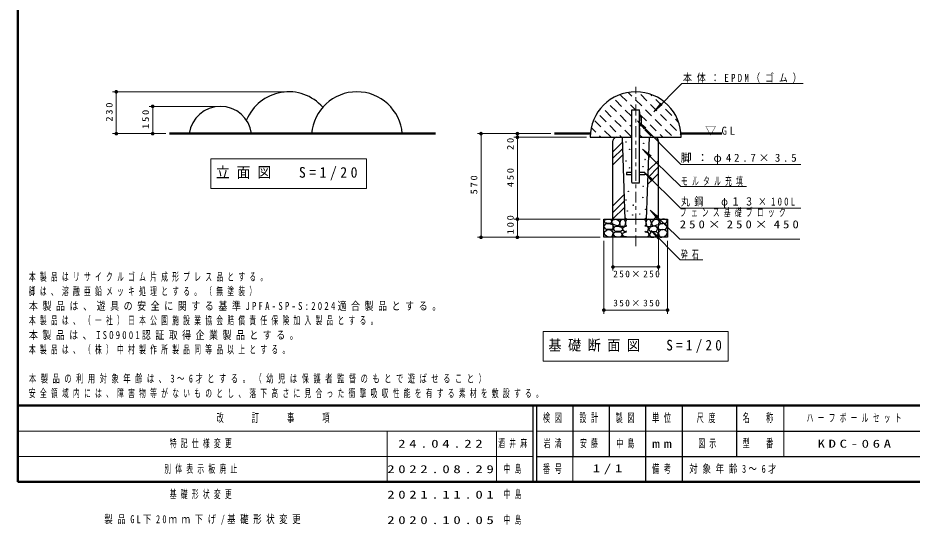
# Model space of a CAD drawing. Units: millimetres on the paper, scale 1:20. Extents: x 1295 to 1680, y -12 to 267.
# Drawn here: x 1295 to 1540.7, y -11.9 to 127.6 of the extents above; entities that cross this region are included whole.
import ezdxf

# ---------------------------------------------------------------- set-up
doc = ezdxf.new("R2010")
doc.units = ezdxf.units.MM
doc.linetypes.add('USER1', pattern=[4.5, 2.5, -2])
doc.linetypes.add('USER2', pattern=[6, 3, -1, 1, -1])
doc.layers.add('LY_1', color=7, linetype='Continuous', lineweight=13)
doc.styles.add('ＭＳ ゴシック', font='')
doc.styles.get('ＭＳ ゴシック').set_extended_font_data('MS Gothic')

# ---------------------------------------------------------------- blocks, each defined once
blk = doc.blocks.new('filled_dot')
at = {"color": 0, "linetype": 'Continuous', "lineweight": -2, "const_width": 1.25}
blk.add_lwpolyline([(-0.625, 0, 1), (0.625, 0, 1)], format="xyb", close=True, dxfattribs=at)

msp = doc.modelspace()

# ---------------------------------------------------------------- linework, layer by layer
at = {"layer": 'LY_1', "lineweight": 50}
for p, q in [((1295, 267), (1295, 0)), ((1336.7, 95.746), (1409.776, 95.746)), ((1442.43, 95.746), (1452.316, 95.746)), ((1477.236, 95.746), (1488.462, 95.746)), ((1295, 21), (1680, 21)), ((1295, 0), (1680, 0))]:
    msp.add_line(p, q, dxfattribs=at)
at = {"layer": 'LY_1', "linetype": 'USER2'}
msp.add_line((1464.776, 64.776), (1464.776, 108.65), dxfattribs=at)
at = {"layer": 'LY_1'}
for p, q in [((1477.437, 109.536), (1469.751, 101.774)), ((1477.437, 109.536), (1510.771, 109.536)), ((1368.414, 107.246), (1321.039, 107.246)), ((1322.039, 95.746), (1322.039, 107.246)), ((1462.297, 104.652), (1460.6, 106.349)), ((1463.711, 106.066), (1462.704, 107.073)), ((1467.841, 104.765), (1466.143, 106.462)), ((1469.255, 106.179), (1468.881, 106.553)), ((1349.664, 103.246), (1331.039, 103.246)), ((1332.039, 95.746), (1332.039, 103.246)), ((1459.468, 101.823), (1457.771, 103.52)), ((1460.883, 103.238), (1459.186, 104.935)), ((1464.702, 102.246), (1463.315, 103.634)), ((1466.426, 103.351), (1464.729, 105.048)), ((1470.556, 102.05), (1468.859, 103.747)), ((1469.751, 101.774), (1471.668, 104.082)), ((1469.751, 101.774), (1472.04, 103.714)), ((1471.97, 103.464), (1470.273, 105.161)), ((1458.054, 100.409), (1456.357, 102.106)), ((1462.184, 99.108), (1460.487, 100.805)), ((1463.598, 100.522), (1461.901, 102.219)), ((1467.727, 99.221), (1466.03, 100.918)), ((1469.142, 100.635), (1467.445, 102.332)), ((1473.271, 99.334), (1471.574, 101.031)), ((1474.685, 100.749), (1472.988, 102.446)), ((1455.226, 97.581), (1453.529, 99.278)), ((1456.64, 98.995), (1454.943, 100.692)), ((1460.769, 97.694), (1459.072, 99.391)), ((1465.283, 99.258), (1467.2, 96.95)), ((1465.283, 99.258), (1467.572, 97.319)), ((1477.154, 87.275), (1465.283, 99.258)), ((1471.857, 97.92), (1470.16, 99.617)), ((1475.986, 96.619), (1474.289, 98.316)), ((1476.583, 98.851), (1475.704, 99.73)), ((1453.812, 96.167), (1452.564, 97.414)), ((1457.941, 94.865), (1456.244, 96.562)), ((1459.355, 96.28), (1457.658, 97.977)), ((1463.485, 94.979), (1461.788, 96.676)), ((1463.709, 97.583), (1463.202, 98.09)), ((1466.313, 97.807), (1465.946, 98.174)), ((1469.028, 95.092), (1467.331, 96.789)), ((1470.443, 96.506), (1468.746, 98.203)), ((1474.572, 95.205), (1472.875, 96.902)), ((1335.7, 95.746), (1321.039, 95.746)), ((1335.7, 95.746), (1331.039, 95.746)), ((1441.43, 95.746), (1421.276, 95.746)), ((1422.276, 67.246), (1422.276, 95.746)), ((1451.276, 94.746), (1431.276, 94.746)), ((1435.776, 94.746), (1431.776, 94.746)), ((1432.276, 91.163), (1432.276, 95.746)), ((1432.276, 72.246), (1432.276, 94.746)), ((1452.397, 94.752), (1452.277, 94.873)), ((1455.232, 94.746), (1454.83, 95.148)), ((1460.889, 94.746), (1460.373, 95.261)), ((1466.545, 94.746), (1465.946, 95.346)), ((1472.202, 94.746), (1471.461, 95.488)), ((1477.262, 95.344), (1477.005, 95.601)), ((1458.526, 90.784), (1461.073, 93.331)), ((1458.526, 88.988), (1461.131, 91.593)), ((1466.672, 91.519), (1468.62, 89.238)), ((1466.672, 91.519), (1468.986, 89.611)), ((1477.179, 81.19), (1466.672, 91.519)), ((1348.014, 88.813), (1348.014, 80.68)), ((1390.814, 88.813), (1348.014, 88.813)), ((1390.814, 80.68), (1390.814, 88.813)), ((1458.526, 87.192), (1461.189, 89.854)), ((1468.158, 83.714), (1471.026, 86.582)), ((1468.22, 85.572), (1471.026, 88.378)), ((1477.154, 87.275), (1510.154, 87.275)), ((1467.316, 85.01), (1469.244, 82.711)), ((1467.316, 85.01), (1469.614, 83.081)), ((1477.091, 75.232), (1467.316, 85.01)), ((1468.097, 81.856), (1471.026, 84.786)), ((1477.179, 81.19), (1495.231, 81.19)), ((1348.014, 80.68), (1390.814, 80.68)), ((1458.526, 75.878), (1461.553, 78.905)), ((1458.526, 74.082), (1461.611, 77.167)), ((1458.526, 72.286), (1461.669, 75.428)), ((1468.733, 74.721), (1470.691, 72.449)), ((1468.733, 74.721), (1471.056, 72.823)), ((1476.896, 66.769), (1468.733, 74.721)), ((1477.091, 75.232), (1510.193, 75.232)), ((1455.026, 72.246), (1431.276, 72.246)), ((1432.276, 67.246), (1432.276, 72.246)), ((1469.801, 72.246), (1471.026, 73.472)), ((1458.526, 71.246), (1458.526, 58.099)), ((1469.005, 69.141), (1470.925, 66.836)), ((1469.005, 69.141), (1471.296, 67.205)), ((1477.029, 61.062), (1469.005, 69.141)), ((1471.026, 71.246), (1471.026, 58.099)), ((1455.026, 67.246), (1421.276, 67.246)), ((1476.896, 66.769), (1509.896, 66.769)), ((1456.026, 66.246), (1456.026, 46.246)), ((1473.526, 66.246), (1473.526, 46.246)), ((1471.026, 59.099), (1458.526, 59.099)), ((1477.029, 61.062), (1483.233, 61.062)), ((1473.526, 47.246), (1456.026, 47.246)), ((1439.376, 41.313), (1439.376, 33.18)), ((1490.176, 41.313), (1439.376, 41.313)), ((1490.176, 33.18), (1490.176, 41.313)), ((1439.376, 33.18), (1490.176, 33.18)), ((1505.5, 21), (1505.5, 7)), ((1295, 14), (1436.5, 14)), ((1396.5, 14), (1396.5, 0)), ((1426.5, 14), (1426.5, 0)), ((1437.5, 14), (1492.5, 14)), ((1295, 7), (1436.5, 7)), ((1447.5, 7), (1447.5, 0))]:
    msp.add_line(p, q, dxfattribs=at)
at = {"layer": 'LY_1', "linetype": 'USER1'}
for p, q in [((1463.606, 94.746), (1463.606, 102.246)), ((1465.946, 94.746), (1465.946, 102.246))]:
    msp.add_line(p, q, dxfattribs=at)
at = {"layer": 'LY_1', "lineweight": 25}
for p, q in [((1463.709, 102.246), (1465.844, 102.246)), ((1463.709, 82.269), (1463.709, 102.246)), ((1465.844, 82.269), (1465.844, 102.246)), ((1465.844, 100.446), (1466.344, 100.446)), ((1466.344, 98.246), (1466.344, 100.446)), ((1465.844, 98.246), (1466.344, 98.246)), ((1452.276, 94.746), (1463.709, 94.746)), ((1458.526, 72.246), (1458.526, 93.746)), ((1461.026, 94.746), (1461.778, 72.147)), ((1465.844, 94.746), (1477.276, 94.746)), ((1467.776, 72.246), (1468.526, 94.746)), ((1471.026, 72.246), (1471.026, 93.746)), ((1462.276, 85.071), (1462.276, 84.421)), ((1463.709, 85.071), (1462.276, 85.071)), ((1463.709, 84.421), (1462.276, 84.421)), ((1467.276, 85.071), (1465.844, 85.071)), ((1467.276, 84.421), (1465.844, 84.421)), ((1467.276, 85.071), (1467.276, 84.421)), ((1463.709, 82.246), (1465.844, 82.246)), ((1456.026, 72.246), (1473.526, 72.246)), ((1456.026, 67.246), (1456.026, 72.246)), ((1473.526, 72.246), (1473.526, 67.246)), ((1473.526, 67.246), (1456.026, 67.246)), ((1436.5, 21), (1436.5, 0)), ((1437.5, 21), (1437.5, 0)), ((1447.5, 21), (1447.5, 7)), ((1457.5, 21), (1457.5, 7)), ((1467.5, 21), (1467.5, 0)), ((1477.5, 21), (1477.5, 7)), ((1492.5, 21), (1492.5, 7)), ((1492.5, 14), (1610, 14)), ((1437.5, 7), (1680, 7)), ((1477.5, 7), (1477.5, 0))]:
    msp.add_line(p, q, dxfattribs=at)
for points in [[(1457.293, 71.072), (1456.376, 71.245), (1456.042, 71.84), (1456.822, 72.199), (1457.429, 72.236), (1458.136, 72.038), (1458.148, 71.381), (1457.776, 71.059)], [(1459.585, 70.415), (1458.99, 70.65), (1458.334, 70.799), (1458.235, 71.592), (1458.582, 72.013), (1459.3, 72.211), (1460.006, 71.914), (1460.428, 71.319), (1460.328, 70.675), (1459.907, 70.378)], [(1461.716, 70.291), (1461.258, 70.242), (1460.601, 70.217), (1460.452, 71.134), (1460.7, 71.964), (1461.258, 72.236), (1461.704, 72.05), (1461.989, 71.295), (1461.828, 70.539)], [(1467.836, 70.291), (1468.295, 70.242), (1468.951, 70.217), (1469.1, 71.134), (1468.852, 71.964), (1468.295, 72.236), (1467.849, 72.05), (1467.564, 71.295), (1467.725, 70.539)], [(1469.967, 70.415), (1470.562, 70.65), (1471.219, 70.799), (1471.318, 71.592), (1470.971, 72.013), (1470.252, 72.211), (1469.546, 71.914), (1469.125, 71.319), (1469.224, 70.675), (1469.645, 70.378)], [(1472.259, 71.072), (1473.176, 71.245), (1473.511, 71.84), (1472.73, 72.199), (1472.123, 72.236), (1471.417, 72.038), (1471.405, 71.381), (1471.776, 71.059)], [(1457.293, 69.399), (1456.525, 69.511), (1456.005, 70.229), (1456.599, 70.911), (1457.491, 71.034), (1458.371, 70.749), (1458.78, 69.944), (1458.197, 69.424)], [(1457.553, 67.28), (1456.847, 67.503), (1456.29, 67.9), (1456.066, 68.68), (1456.723, 69.213), (1457.348, 69.359), (1457.937, 69.25), (1458.482, 68.693), (1458.396, 67.776), (1458.074, 67.33)], [(1459.759, 68.804), (1459.077, 68.928), (1458.681, 69.709), (1459.164, 70.254), (1459.907, 70.328), (1460.836, 70.043), (1461.208, 69.275), (1460.7, 68.866)], [(1469.794, 68.804), (1470.475, 68.928), (1470.872, 69.709), (1470.389, 70.254), (1469.645, 70.328), (1468.716, 70.043), (1468.344, 69.275), (1468.852, 68.866)], [(1472.259, 69.399), (1473.028, 69.511), (1473.548, 70.229), (1472.953, 70.911), (1472.061, 71.034), (1471.182, 70.749), (1470.773, 69.944), (1471.355, 69.424)], [(1471.999, 67.28), (1472.705, 67.503), (1473.263, 67.9), (1473.486, 68.68), (1472.829, 69.213), (1472.205, 69.359), (1471.615, 69.25), (1471.07, 68.693), (1471.157, 67.776), (1471.479, 67.33)], [(1459.796, 67.268), (1459.015, 67.429), (1458.544, 68.184), (1459.102, 68.717), (1459.969, 68.767), (1460.651, 68.68), (1461.072, 67.949), (1460.576, 67.33)], [(1469.757, 67.268), (1470.537, 67.429), (1471.008, 68.184), (1470.451, 68.717), (1469.583, 68.767), (1468.902, 68.68), (1468.481, 67.949), (1468.976, 67.33)]]:
    msp.add_lwpolyline(points, close=True, dxfattribs=at)
for points in [[(1462.261, 72.075), (1462.001, 71.505), (1461.951, 70.849), (1462.075, 70.465), (1462.236, 70.403)], [(1467.291, 72.075), (1467.551, 71.505), (1467.601, 70.849), (1467.477, 70.465), (1467.316, 70.403)], [(1462.249, 68.941), (1461.865, 68.705), (1461.307, 69.102), (1461.27, 69.808), (1461.654, 70.242), (1462.274, 70.279)], [(1467.304, 68.941), (1467.688, 68.705), (1468.245, 69.102), (1468.282, 69.808), (1467.898, 70.242), (1467.279, 70.279)], [(1462.249, 67.38), (1461.567, 67.404), (1461.072, 67.875), (1461.295, 68.495), (1461.914, 68.705), (1462.249, 68.742)], [(1467.304, 67.38), (1467.985, 67.404), (1468.481, 67.875), (1468.258, 68.495), (1467.638, 68.705), (1467.304, 68.742)]]:
    msp.add_lwpolyline(points, dxfattribs=at)
for centre in [(1462.096, 93.435), (1463.092, 91.442), (1466.961, 93.083), (1467.371, 88.629), (1462.096, 88.218), (1463.033, 86.343), (1466.785, 86.636), (1466.83, 81.233), (1462.739, 79.9), (1462.096, 77.492), (1466.726, 78.195), (1462.447, 74.503), (1464.088, 76.085), (1465.906, 73.682), (1467.488, 74.913), (1462.009, 72.461), (1463.971, 73.389), (1467.544, 72.461)]:
    msp.add_circle(centre, 0.05, dxfattribs=at)
for centre, radius, start, end in [((1369.414, 94.746), 12.5, 41.40962, 157.61313), ((1388.164, 94.746), 12.5, 4.58857, 175.41143), ((1464.776, 94.746), 12.5, 0, 180), ((1350.664, 94.621), 8.625, 7.49472, 172.50528), ((1459.526, 93.746), 1, 90, 180), ((1470.026, 93.746), 1, 0, 90)]:
    msp.add_arc(centre, radius, start, end, dxfattribs=at)

# ---------------------------------------------------------------- block references
at = {"layer": 'LY_1', "xscale": 0.4, "yscale": 0.4}
for p, rotation in [((1322.039, 107.246), 270), ((1332.039, 103.246), 270), ((1322.039, 95.746), 90), ((1332.039, 95.746), 90), ((1422.276, 95.746), 270), ((1432.276, 95.746), 270), ((1432.276, 94.746), 90), ((1432.276, 94.746), 270), ((1432.276, 72.246), 270), ((1432.276, 72.246), 90), ((1422.276, 67.246), 90), ((1432.276, 67.246), 90), ((1471.026, 59.099), 180), ((1473.526, 47.246), 180)]:
    msp.add_blockref('filled_dot', p, dxfattribs=dict(at, rotation=rotation))
for p in [(1458.526, 59.099), (1456.026, 47.246)]:
    msp.add_blockref('filled_dot', p, dxfattribs=at)

# ---------------------------------------------------------------- texts
at = {"layer": 'LY_1', "style": 'ＭＳ ゴシック'}
for s, insert, char_height, attachment_point in [('\\T1.54;\\W0.8;本体：EPDM（ゴム）', (1477.771, 109.686), 2.199, 7), ('\\T1.5;▽GL', (1483.875, 95.246), 2.199, 7), ('\\T1.5;脚：φ42.7×3.5', (1477.154, 87.425), 2.199, 7), ('\\T1.5;\\W0.95;立面図\u3000S=1/20', (1349.414, 84.746), 2.933, 4), ('\\T1.64;\\W0.6;モルタル充填', (1477.231, 81.34), 2.199, 7), ('\\T1.5;\\W0.8;丸鋼\u3000φ１３×100L', (1477.193, 75.382), 2.199, 7), ('\\T1.64;\\W0.6;フェンス基礎ブロック', (1476.896, 75.219), 2.199, 1), ('\\T1.5;\\W1.15;250×250×450', (1476.896, 71.919), 2.199, 1), ('\\T1.64;\\W0.6;砕石', (1477.233, 61.212), 2.199, 7), ('\\T1.64;\\W0.6;本製品はリサイクルゴム片成形プレス品とする。', (1298.027, 55.028), 2.199, 7), ('\\T1.32;250×250', (1465.201, 58.099), 1.833, 2), ('\\T1.64;\\W0.6;脚は、溶融亜鉛メッキ処理とする。（無塗装）', (1298.027, 51.028), 2.199, 7), ('\\T1.51;\\W0.8;本製品は、遊具の安全に関する基準JPFA-SP-S:2024適合製品とする。', (1298.027, 47.028), 2.199, 7), ('\\T1.32;350×350', (1465.201, 48.246), 1.833, 8), ('\\T1.64;\\W0.6;本製品は、（一社）日本公園施設業協会賠償責任保険加入製品とする。', (1298.027, 43.028), 2.199, 7), ('\\T1.5;\\W0.8;本製品は、ISO9001認証取得企業製品とする。', (1298.027, 39.028), 2.199, 7), ('\\T1.5;\\W0.9;基礎断面図\u3000S=1/20', (1440.776, 37.246), 2.933, 4), ('\\T1.64;\\W0.6;本製品は、（株）中村製作所製品同等品以上とする。', (1298.027, 35.028), 2.199, 7), ('\\T1.62;\\W0.65;本製品の利用対象年齢は、3～6才とする。（幼児は保護者監督のもとで遊ばせること）', (1298.027, 27.028), 2.199, 7), ('\\T1.64;\\W0.6;安全領域内には、障害物等がないものとし、落下高さに見合った衝撃吸収性能を有する素材を敷設する。', (1298.027, 23.028), 2.199, 7), ('\\T1.64;\\W0.6;改\u3000\u3000訂\u3000\u3000事\u3000\u3000項', (1365.75, 17.5), 2.346, 5), ('\\T1.64;\\W0.6;検図', (1442.5, 17.5), 2.346, 5), ('\\T1.64;\\W0.6;設計', (1452.5, 17.5), 2.346, 5), ('\\T1.64;\\W0.6;製図', (1462.5, 17.5), 2.346, 5), ('\\T1.64;\\W0.6;単位', (1472.5, 17.5), 2.346, 5), ('\\T1.64;\\W0.6;尺度', (1484.75, 17.5), 2.346, 5), ('\\T1.64;\\W0.6;名\u3000称', (1499, 17.5), 2.346, 5), ('\\T1.64;\\W0.6;ハーフボールセット', (1511.75, 17.5), 2.199, 4), ('\\T1.64;\\W0.6;特記仕様変更', (1336.75, 10.5), 2.199, 4), ('\\T1.5;\\W1.35;24.04.22', (1399.5, 10.5), 2.199, 4), ('\\T1.64;\\W0.6;酒井麻', (1427, 10.5), 2.199, 4), ('\\T1.64;\\W0.6;岩満', (1439.5, 10.5), 2.199, 4), ('\\T1.64;\\W0.6;安藤', (1449.5, 10.5), 2.199, 4), ('\\T1.64;\\W0.6;中島', (1459.5, 10.5), 2.199, 4), ('\\T1.5;\\W1.35;mm', (1472.5, 10.5), 2.346, 5), ('\\T1.64;\\W0.6;図示', (1482, 10.5), 2.199, 4), ('\\T1.64;\\W0.6;型\u3000番', (1499, 10.5), 2.346, 5), ('\\T1.5;\\W1.35;KDC-06A', (1514.75, 10.5), 2.199, 4), ('\\T1.64;\\W0.6;別体表示板廃止', (1335.25, 3.5), 2.199, 4), ('\\T1.64;\\W0.6;中島', (1428.5, 3.5), 2.199, 4), ('\\T1.64;\\W0.6;番号', (1442.5, 3.5), 2.346, 5), ('\\T1.5;\\W1.35;1/1', (1453, 3.5), 2.199, 4), ('\\T1.64;\\W0.6;備考', (1472.5, 3.5), 2.346, 5), ('\\T1.57;\\W0.75;対象年齢3～6才', (1479.5, 3.5), 2.199, 4), ('\\T1.5;\\W1.35;2022.08.29', (1396.5, 3.5), 2.199, 4), ('\\T1.64;\\W0.6;基礎形状変更', (1336.75, -3.5), 2.199, 4), ('\\T1.5;\\W1.35;2021.11.01', (1396.5, -3.5), 2.199, 4), ('\\T1.64;\\W0.6;中島', (1428.5, -3.5), 2.199, 4), ('\\T1.55;\\W0.75;製品GL下20ｍｍ下げ/基礎形状変更', (1318.75, -10.5), 2.199, 4), ('\\T1.5;\\W1.35;2020.10.05', (1396.5, -10.5), 2.199, 4), ('\\T1.64;\\W0.6;中島', (1428.5, -10.5), 2.199, 4)]:
    msp.add_mtext(s, dxfattribs=dict(at, insert=insert, char_height=char_height, attachment_point=attachment_point))
at = {"layer": 'LY_1', "char_height": 1.833, "attachment_point": 8, "rotation": 90, "style": 'ＭＳ ゴシック'}
for s, insert in [('\\T1.33;\\W1.15;230', (1321.039, 101.912)), ('\\T1.33;\\W1.15;150', (1331.039, 99.917)), ('\\T1.34;\\W1.15;20', (1431.276, 93.163)), ('\\T1.33;\\W1.15;450', (1431.276, 83.912)), ('\\T1.33;\\W1.15;570', (1421.276, 81.912)), ('\\T1.33;\\W1.15;100', (1431.276, 70.939))]:
    msp.add_mtext(s, dxfattribs=dict(at, insert=insert))

doc.saveas('drawing.dxf')
